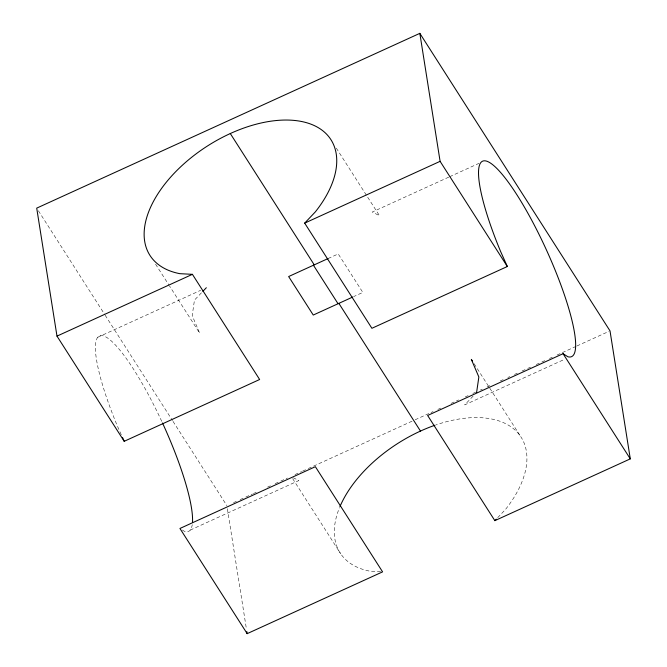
<?xml version="1.0" encoding="UTF-8"?>
<svg xmlns="http://www.w3.org/2000/svg" width="667" height="667" viewBox="0 0 667 667"><rect width="100%" height="100%" fill="white"/><g stroke="black" fill="none" stroke-linecap="round" stroke-linejoin="round"><path stroke-width="0.5" stroke-dasharray="3.33 2.5" d="M497.699 517.659L505.511 509.421A107.412 61.189 -32.6 0 0 518.659 433.833A107.412 61.189 -32.6 0 0 435.993 424.887M201.442 292.821L194.464 300.092L192.204 315.608L199.708 333.217L169.535 286.018M473.103 396.14L464.716 404.869L564.832 359.196M97.724 337.277L200.667 290.312M448.733 177.147L372.236 212.039L379.498 215.683L335.918 147.507M449.675 176.713L478.956 163.357M328.122 258.529L338.219 253.927L362.831 292.429L353.652 296.615M233.517 502.643L236.351 501.351M240.137 499.616L244.864 497.465M245.815 497.032L252.434 494.014M253.385 493.58L256.22 492.288M267.567 487.102L270.41 485.809M275.137 483.65L279.865 481.491M280.815 481.065L287.435 478.039M295.006 474.587L301.626 471.569M302.576 471.135L307.304 468.976M308.246 468.551L414.199 420.21M415.141 419.785L433.116 411.581M437.852 409.421L440.687 408.129M451.092 403.385L458.663 399.933M465.283 396.907L468.117 395.614M472.853 393.455L475.688 392.163M480.415 390.003L482.308 389.144M487.043 386.985L489.878 385.693M500.283 380.94L503.118 379.648M507.854 377.489L509.746 376.63M514.474 374.47L517.309 373.17M522.044 371.019L526.772 368.859M527.714 368.426L530.557 367.133M536.226 364.541L540.962 362.381M541.904 361.956L544.747 360.655M549.475 358.504L552.309 357.204M557.045 355.044L575.963 346.415M576.905 345.981L609.071 331.316M190.212 530.107L298.824 480.557L293.372 477.822M380.665 571.769L370.06 571.21A107.412 61.189 -32.6 0 1 339.536 507.604M182.341 530.007L184.751 531.541A107.412 21.311 65.5 0 0 192.246 524.687M474.137 363.748L489.228 387.344M489.786 388.219L520.51 436.293M155.569 264.165L168.976 285.151M292.68 478.664L340.72 553.835M38.394 210.764L104.594 314.332M105.153 315.208L172.478 420.527M173.036 421.402L226.897 505.661M121.277 434.751L117.509 426.346A107.412 21.311 65.5 0 1 100.809 335.593A107.412 21.311 65.5 0 1 162.048 422.011M227.38 508.738L246.515 629.556"/><path stroke-width="1" d="M476.597 392.504L478.856 376.988L471.344 359.38L472.461 361.122M304.677 223.12L315.333 211.889A107.412 61.189 -32.6 0 0 301 121.386A107.412 61.189 -32.6 0 0 165.541 183.183A107.412 61.189 -32.6 0 0 179.873 273.678L192.413 274.337L259.638 379.506L124.212 441.296L56.987 336.118L36.71 208.129L419.835 33.35L610.013 330.882L630.29 458.871L494.856 520.652L427.63 415.474L563.065 353.693L567.875 356.753A107.412 21.311 65.5 0 0 553.543 266.258A107.412 21.311 65.5 0 0 486.301 161.064A107.412 21.311 65.5 0 0 500.634 251.559L507.337 266.508L371.903 328.297L304.677 223.12L440.103 161.339L419.835 33.35M494.856 520.652L496.281 519.151M202.843 291.362L206.336 287.727M56.987 336.118L192.413 274.337M328.122 258.529L288.644 276.547L313.257 315.049L352.735 297.032M247.165 633.65L382.591 571.869L315.366 466.692L179.94 528.472L247.165 633.65L246.84 631.599M440.103 161.339L507.337 266.508M563.065 353.693L630.29 458.871M230.298 133.542L314.207 264.799M338.819 303.31L420.485 431.074M313.432 265.233L338.044 303.735M122.536 437.552L124.212 441.296M339.937 506.645A107.412 61.189 -32.6 0 1 435.017 425.221M162.49 422.961A107.412 21.311 65.5 0 1 192.513 522.103"/></g></svg>
